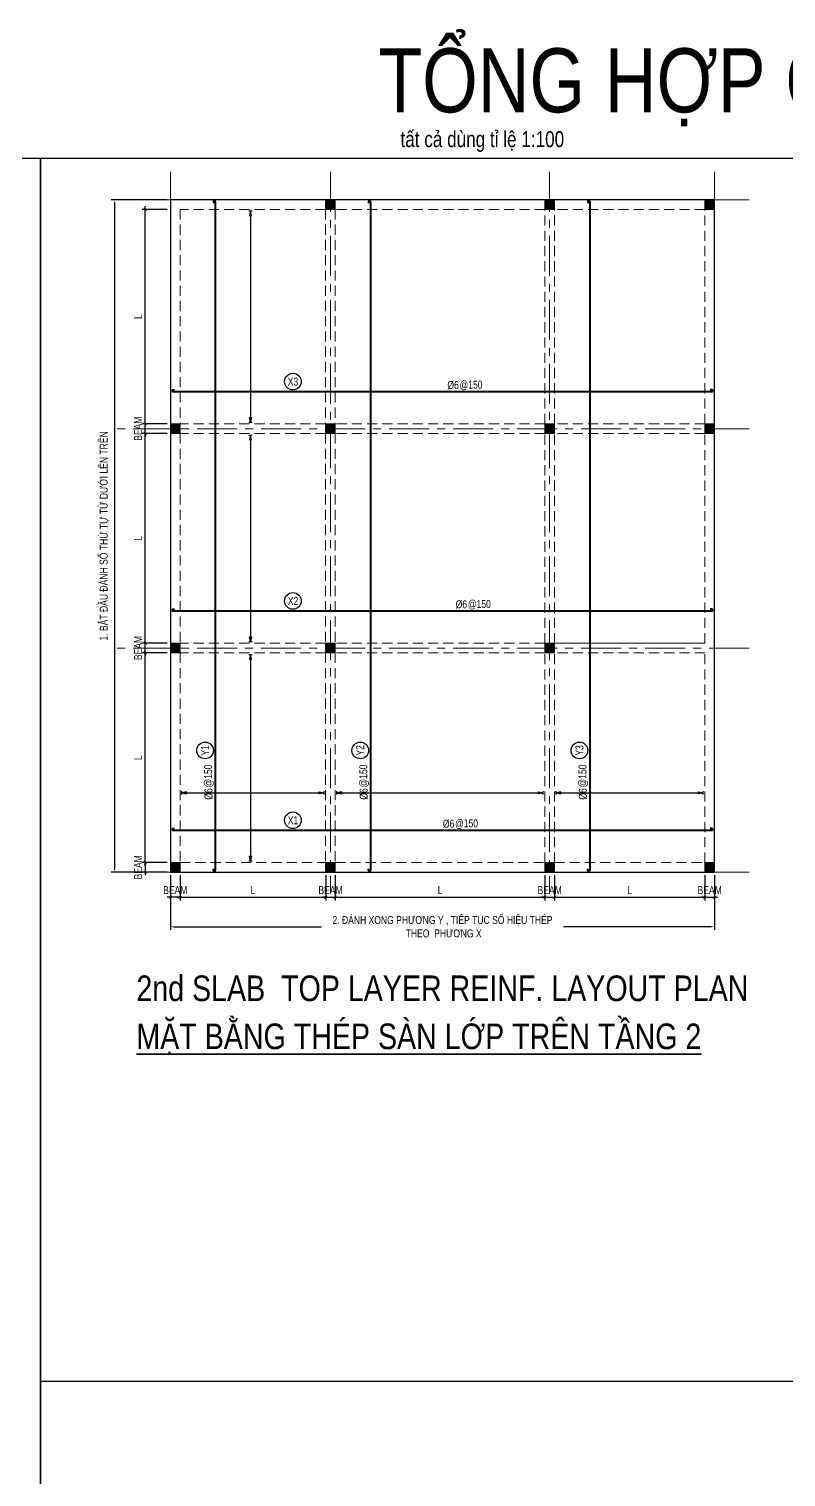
# Model space of a CAD drawing. Header units: millimetres. Extents: x 925681 to 1410834, y 71669 to 296428.
# Drawn here: x 1226654 to 1250316, y 116897 to 162124 of the extents above; entities that cross this region are included whole.
import ezdxf
from ezdxf.enums import TextEntityAlignment as Align

# ---------------------------------------------------------------- set-up
doc = ezdxf.new("R2010")
doc.units = ezdxf.units.MM
doc.header["$LTSCALE"] = 100
doc.linetypes.add('CENTER', pattern=[2, 1.25, -0.25, 0.25, -0.25])
doc.linetypes.add('HIDDEN', pattern=[9.525, 6.35, -3.175])
for name, color, linetype, lineweight in [('Ap0101_grid', 145, 'CENTER', 18), ('Ap0102_dim', 145, 'Continuous', 25), ('Ap0202_T', 141, 'Continuous', 25), ('Ap0203_T', 243, 'Continuous', 35), ('Ap0204_T_ENGLISH', 51, 'Continuous', 35), ('Ap0205_T', 253, 'Continuous', 50), ('Ap0301_PPS', 42, 'Continuous', 30), ('Ap0306_PHBS', 43, 'HIDDEN', 20), ('Ap0310_PSS', 130, 'Continuous', 18), ('Ap0405_Reinf.slab bot', 201, 'Continuous', 40), ('Ap0406_RT_Slab', 71, 'Continuous', 20)]:
    doc.layers.add(name, color=color, linetype=linetype, lineweight=lineweight)
doc.styles.add('Ap_vn_vni.shx', font='vn_vni.shx', dxfattribs={"width": 0.8})
doc.styles.add('Ap_Vni-helve', font='', dxfattribs={"width": 0.8, "height": 1})
doc.styles.get('Ap_Vni-helve').set_extended_font_data('VNI-Helve')
doc.dimstyles.new('Ap_Model', dxfattribs={"dimscale": 100, "dimtxt": 2.5, "dimasz": 1, "dimexe": 1, "dimexo": 1, "dimgap": 1, "dimtad": 1, "dimdec": 0, "dimzin": 3, "dimdsep": 46, "dimtxsty": 'Ap_vn_vni.shx', "dimblk": 'ARCHTICK', "dimcen": 1, "dimdle": 1, "dimclrd": 256, "dimclre": 256, "dimclrt": 7, "dimazin": 2, "dimtfac": 100, "dimtdec": 0, "dimtix": 1, "dimtmove": 2, "dimatfit": 2, "dimldrblk": 'OPEN30', "dimfxl": 1, "dimtolj": 1, "dimtzin": 0, "dimlwd": -1, "dimlwe": -1, "dimarcsym": 0})

# ---------------------------------------------------------------- blocks, each defined once
blk = doc.blocks.new('*D886')
at = {"layer": 'Ap0102_dim', "transparency": 16777216}
for p, q in [((1230978, 156790), (1229227, 156790)), ((1229327, 156690), (1229327, 135890)), ((1230978, 135790), (1229227, 135790))]:
    blk.add_line(p, q, dxfattribs=at)
for points in [[(1229310, 156690), (1229343, 156690), (1229327, 156790)], [(1229310, 135890), (1229343, 135890), (1229327, 135790)]]:
    blk.add_solid(points, dxfattribs=at)
at = {"layer": 'Defpoints', "color": 0, "transparency": 16777216}
for p in [(1231078, 156790), (1229327, 135790), (1231078, 135790)]:
    blk.add_point(p, dxfattribs=at)
at = {"layer": 'Ap0102_dim', "color": 7, "transparency": 16777216, "insert": (1229018, 146290), "char_height": 250, "attachment_point": 5, "rotation": 90, "style": 'Ap_vn_vni.shx'}
blk.add_mtext('\\A1;1. BAÉT ÑAÀU ÑAÙNH SOÁ THÖÙ TÖÏ TÖØ DÖÔÙI LEÂN TREÂN', dxfattribs=at)
blk = doc.blocks.new('_Open30')
for p, q in [((-1, 0.27), (0, 0)), ((0, 0), (-1, -0.27)), ((0, 0), (-1, 0))]:
    blk.add_line(p, q)
blk = doc.blocks.new('*D887')
at = {"layer": 'Ap0102_dim', "transparency": 16777216}
for p, q in [((1231078, 135266), (1231078, 133984)), ((1248078, 135266), (1248078, 133984)), ((1231178, 134084), (1235797, 134084)), ((1247978, 134084), (1243359, 134084))]:
    blk.add_line(p, q, dxfattribs=at)
for points in [[(1231178, 134101), (1231178, 134068), (1231078, 134084)], [(1247978, 134101), (1247978, 134068), (1248078, 134084)]]:
    blk.add_solid(points, dxfattribs=at)
at = {"layer": 'Defpoints', "color": 0, "transparency": 16777216}
for p in [(1231078, 135366), (1248078, 135366), (1248078, 134084)]:
    blk.add_point(p, dxfattribs=at)
at = {"layer": 'Ap0102_dim', "color": 7, "transparency": 16777216, "insert": (1239578, 134084), "char_height": 250, "attachment_point": 5, "style": 'Ap_vn_vni.shx'}
blk.add_mtext('\\A1;2. ÑAÙNH XONG PHÖÔNG Y , TIEÁP TUC SOÁ HIEÄU THEÙP\\P THEO  PHÖÔNG X  ', dxfattribs=at)
blk = doc.blocks.new('_ArchTick')
at = {"color": 0, "linetype": 'ByBlock', "const_width": 0.15}
blk.add_lwpolyline([(-0.5, -0.5), (0.5, 0.5)], dxfattribs=at)
blk = doc.blocks.new('*D888')
at = {"layer": 'Ap0102_dim', "transparency": 16777216}
for p, q in [((1230978, 142640), (1230191, 142640)), ((1230291, 135990), (1230291, 142740)), ((1230978, 136090), (1230191, 136090))]:
    blk.add_line(p, q, dxfattribs=at)
at = {"layer": 'Defpoints', "color": 0, "transparency": 16777216}
for p in [(1230291, 142640), (1231078, 142640), (1231078, 136090)]:
    blk.add_point(p, dxfattribs=at)
at = {"layer": 'Ap0102_dim', "transparency": 16777216, "xscale": 100, "yscale": 100, "zscale": 100}
for p, rotation in [((1230291, 142640), 90), ((1230291, 136090), 270)]:
    blk.add_blockref('_ArchTick', p, dxfattribs=dict(at, rotation=rotation))
at = {"layer": 'Ap0102_dim', "color": 7, "transparency": 16777216, "insert": (1230066, 139365), "char_height": 250, "attachment_point": 5, "rotation": 90, "style": 'Ap_vn_vni.shx'}
blk.add_mtext('\\A1;L', dxfattribs=at)
blk = doc.blocks.new('*D889')
at = {"layer": 'Ap0102_dim', "transparency": 16777216}
for p, q in [((1230978, 142940), (1230191, 142940)), ((1230291, 142940), (1230291, 143040)), ((1230291, 142640), (1230291, 142940)), ((1230978, 142640), (1230191, 142640)), ((1230291, 142640), (1230291, 142540))]:
    blk.add_line(p, q, dxfattribs=at)
at = {"layer": 'Defpoints', "color": 0, "transparency": 16777216}
for p in [(1230291, 142940), (1231078, 142940), (1231078, 142640)]:
    blk.add_point(p, dxfattribs=at)
at = {"layer": 'Ap0102_dim', "transparency": 16777216, "xscale": 100, "yscale": 100, "zscale": 100}
for p, rotation in [((1230291, 142940), 270), ((1230291, 142640), 90)]:
    blk.add_blockref('_ArchTick', p, dxfattribs=dict(at, rotation=rotation))
at = {"layer": 'Ap0102_dim', "color": 7, "transparency": 16777216, "insert": (1230066, 142790), "char_height": 250, "attachment_point": 5, "rotation": 90, "style": 'Ap_vn_vni.shx'}
blk.add_mtext('\\A1;BEAM', dxfattribs=at)
blk = doc.blocks.new('*D890')
at = {"layer": 'Ap0102_dim', "transparency": 16777216}
for p, q in [((1230978, 149490), (1230191, 149490)), ((1230291, 142840), (1230291, 149590)), ((1230978, 142940), (1230191, 142940))]:
    blk.add_line(p, q, dxfattribs=at)
at = {"layer": 'Defpoints', "color": 0, "transparency": 16777216}
for p in [(1230291, 149490), (1231078, 149490), (1231078, 142940)]:
    blk.add_point(p, dxfattribs=at)
at = {"layer": 'Ap0102_dim', "transparency": 16777216, "xscale": 100, "yscale": 100, "zscale": 100}
for p, rotation in [((1230291, 149490), 90), ((1230291, 142940), 270)]:
    blk.add_blockref('_ArchTick', p, dxfattribs=dict(at, rotation=rotation))
at = {"layer": 'Ap0102_dim', "color": 7, "transparency": 16777216, "insert": (1230066, 146215), "char_height": 250, "attachment_point": 5, "rotation": 90, "style": 'Ap_vn_vni.shx'}
blk.add_mtext('\\A1;L', dxfattribs=at)
blk = doc.blocks.new('*D891')
at = {"layer": 'Ap0102_dim', "transparency": 16777216}
for p, q in [((1230978, 149790), (1230191, 149790)), ((1230291, 149790), (1230291, 149890)), ((1230291, 149490), (1230291, 149790)), ((1230978, 149490), (1230191, 149490)), ((1230291, 149490), (1230291, 149390))]:
    blk.add_line(p, q, dxfattribs=at)
at = {"layer": 'Defpoints', "color": 0, "transparency": 16777216}
for p in [(1230291, 149790), (1231078, 149790), (1231078, 149490)]:
    blk.add_point(p, dxfattribs=at)
at = {"layer": 'Ap0102_dim', "transparency": 16777216, "xscale": 100, "yscale": 100, "zscale": 100}
for p, rotation in [((1230291, 149790), 270), ((1230291, 149490), 90)]:
    blk.add_blockref('_ArchTick', p, dxfattribs=dict(at, rotation=rotation))
at = {"layer": 'Ap0102_dim', "color": 7, "transparency": 16777216, "insert": (1230066, 149640), "char_height": 250, "attachment_point": 5, "rotation": 90, "style": 'Ap_vn_vni.shx'}
blk.add_mtext('\\A1;BEAM', dxfattribs=at)
blk = doc.blocks.new('*D892')
at = {"layer": 'Ap0102_dim', "transparency": 16777216}
for p, q in [((1230978, 156490), (1230191, 156490)), ((1230291, 149690), (1230291, 156590)), ((1230978, 149790), (1230191, 149790))]:
    blk.add_line(p, q, dxfattribs=at)
at = {"layer": 'Defpoints', "color": 0, "transparency": 16777216}
for p in [(1230291, 156490), (1231078, 156490), (1231078, 149790)]:
    blk.add_point(p, dxfattribs=at)
at = {"layer": 'Ap0102_dim', "transparency": 16777216, "xscale": 100, "yscale": 100, "zscale": 100}
for p, rotation in [((1230291, 156490), 90), ((1230291, 149790), 270)]:
    blk.add_blockref('_ArchTick', p, dxfattribs=dict(at, rotation=rotation))
at = {"layer": 'Ap0102_dim', "color": 7, "transparency": 16777216, "insert": (1230066, 153140), "char_height": 250, "attachment_point": 5, "rotation": 90, "style": 'Ap_vn_vni.shx'}
blk.add_mtext('\\A1;L', dxfattribs=at)
blk = doc.blocks.new('*D893')
at = {"layer": 'Ap0102_dim', "transparency": 16777216}
for p, q in [((1230291, 136090), (1230291, 136190)), ((1230978, 136090), (1230191, 136090)), ((1230978, 135790), (1230191, 135790)), ((1230291, 136090), (1230291, 135790)), ((1230291, 135790), (1230291, 135690))]:
    blk.add_line(p, q, dxfattribs=at)
at = {"layer": 'Defpoints', "color": 0, "transparency": 16777216}
for p in [(1230291, 135790), (1231078, 136090), (1231078, 135790)]:
    blk.add_point(p, dxfattribs=at)
at = {"layer": 'Ap0102_dim', "transparency": 16777216, "xscale": 100, "yscale": 100, "zscale": 100}
for p, rotation in [((1230291, 136090), 270), ((1230291, 135790), 90)]:
    blk.add_blockref('_ArchTick', p, dxfattribs=dict(at, rotation=rotation))
at = {"layer": 'Ap0102_dim', "color": 7, "transparency": 16777216, "insert": (1230066, 135940), "char_height": 250, "attachment_point": 5, "rotation": 90, "style": 'Ap_vn_vni.shx'}
blk.add_mtext('\\A1;BEAM', dxfattribs=at)
blk = doc.blocks.new('*D894')
at = {"layer": 'Ap0102_dim', "transparency": 16777216}
for p, q in [((1231378, 135690), (1231378, 134903)), ((1235928, 135690), (1235928, 134903)), ((1231278, 135003), (1236028, 135003))]:
    blk.add_line(p, q, dxfattribs=at)
at = {"layer": 'Defpoints', "color": 0, "transparency": 16777216}
for p in [(1231378, 135790), (1235928, 135790), (1235928, 135003)]:
    blk.add_point(p, dxfattribs=at)
at = {"layer": 'Ap0102_dim', "transparency": 16777216, "xscale": 100, "yscale": 100, "zscale": 100, "rotation": 180}
blk.add_blockref('_ArchTick', (1231378, 135003), dxfattribs=at)
at = {"layer": 'Ap0102_dim', "transparency": 16777216, "xscale": 100, "yscale": 100, "zscale": 100}
blk.add_blockref('_ArchTick', (1235928, 135003), dxfattribs=at)
at = {"layer": 'Ap0102_dim', "color": 7, "transparency": 16777216, "insert": (1233653, 135228), "char_height": 250, "attachment_point": 5, "style": 'Ap_vn_vni.shx'}
blk.add_mtext('\\A1;L', dxfattribs=at)
blk = doc.blocks.new('*D895')
at = {"layer": 'Ap0102_dim', "transparency": 16777216}
for p, q in [((1235928, 135690), (1235928, 134903)), ((1236228, 135690), (1236228, 134903)), ((1235928, 135003), (1235828, 135003)), ((1235928, 135003), (1236228, 135003)), ((1236228, 135003), (1236328, 135003))]:
    blk.add_line(p, q, dxfattribs=at)
at = {"layer": 'Defpoints', "color": 0, "transparency": 16777216}
for p in [(1235928, 135790), (1236228, 135790), (1236228, 135003)]:
    blk.add_point(p, dxfattribs=at)
at = {"layer": 'Ap0102_dim', "transparency": 16777216, "xscale": 100, "yscale": 100, "zscale": 100}
blk.add_blockref('_ArchTick', (1235928, 135003), dxfattribs=at)
at = {"layer": 'Ap0102_dim', "transparency": 16777216, "xscale": 100, "yscale": 100, "zscale": 100, "rotation": 180}
blk.add_blockref('_ArchTick', (1236228, 135003), dxfattribs=at)
at = {"layer": 'Ap0102_dim', "color": 7, "transparency": 16777216, "insert": (1236078, 135228), "char_height": 250, "attachment_point": 5, "style": 'Ap_vn_vni.shx'}
blk.add_mtext('\\A1;BEAM', dxfattribs=at)
blk = doc.blocks.new('*D896')
at = {"layer": 'Ap0102_dim', "transparency": 16777216}
for p, q in [((1236228, 135690), (1236228, 134903)), ((1242778, 135690), (1242778, 134903)), ((1236128, 135003), (1242878, 135003))]:
    blk.add_line(p, q, dxfattribs=at)
at = {"layer": 'Defpoints', "color": 0, "transparency": 16777216}
for p in [(1236228, 135790), (1242778, 135790), (1242778, 135003)]:
    blk.add_point(p, dxfattribs=at)
at = {"layer": 'Ap0102_dim', "transparency": 16777216, "xscale": 100, "yscale": 100, "zscale": 100, "rotation": 180}
blk.add_blockref('_ArchTick', (1236228, 135003), dxfattribs=at)
at = {"layer": 'Ap0102_dim', "transparency": 16777216, "xscale": 100, "yscale": 100, "zscale": 100}
blk.add_blockref('_ArchTick', (1242778, 135003), dxfattribs=at)
at = {"layer": 'Ap0102_dim', "color": 7, "transparency": 16777216, "insert": (1239503, 135228), "char_height": 250, "attachment_point": 5, "style": 'Ap_vn_vni.shx'}
blk.add_mtext('\\A1;L', dxfattribs=at)
blk = doc.blocks.new('*D897')
at = {"layer": 'Ap0102_dim', "transparency": 16777216}
for p, q in [((1242778, 135690), (1242778, 134903)), ((1243078, 135690), (1243078, 134903)), ((1242778, 135003), (1242678, 135003)), ((1242778, 135003), (1243078, 135003)), ((1243078, 135003), (1243178, 135003))]:
    blk.add_line(p, q, dxfattribs=at)
at = {"layer": 'Defpoints', "color": 0, "transparency": 16777216}
for p in [(1242778, 135790), (1243078, 135790), (1243078, 135003)]:
    blk.add_point(p, dxfattribs=at)
at = {"layer": 'Ap0102_dim', "transparency": 16777216, "xscale": 100, "yscale": 100, "zscale": 100}
blk.add_blockref('_ArchTick', (1242778, 135003), dxfattribs=at)
at = {"layer": 'Ap0102_dim', "transparency": 16777216, "xscale": 100, "yscale": 100, "zscale": 100, "rotation": 180}
blk.add_blockref('_ArchTick', (1243078, 135003), dxfattribs=at)
at = {"layer": 'Ap0102_dim', "color": 7, "transparency": 16777216, "insert": (1242928, 135228), "char_height": 250, "attachment_point": 5, "style": 'Ap_vn_vni.shx'}
blk.add_mtext('\\A1;BEAM', dxfattribs=at)
blk = doc.blocks.new('*D898')
at = {"layer": 'Ap0102_dim', "transparency": 16777216}
for p, q in [((1243078, 135690), (1243078, 134903)), ((1247778, 135690), (1247778, 134903)), ((1242978, 135003), (1247878, 135003))]:
    blk.add_line(p, q, dxfattribs=at)
at = {"layer": 'Defpoints', "color": 0, "transparency": 16777216}
for p in [(1243078, 135790), (1247778, 135790), (1247778, 135003)]:
    blk.add_point(p, dxfattribs=at)
at = {"layer": 'Ap0102_dim', "transparency": 16777216, "xscale": 100, "yscale": 100, "zscale": 100, "rotation": 180}
blk.add_blockref('_ArchTick', (1243078, 135003), dxfattribs=at)
at = {"layer": 'Ap0102_dim', "transparency": 16777216, "xscale": 100, "yscale": 100, "zscale": 100}
blk.add_blockref('_ArchTick', (1247778, 135003), dxfattribs=at)
at = {"layer": 'Ap0102_dim', "color": 7, "transparency": 16777216, "insert": (1245428, 135228), "char_height": 250, "attachment_point": 5, "style": 'Ap_vn_vni.shx'}
blk.add_mtext('\\A1;L', dxfattribs=at)
blk = doc.blocks.new('*D899')
at = {"layer": 'Ap0102_dim', "transparency": 16777216}
for p, q in [((1247778, 135690), (1247778, 134903)), ((1248078, 135690), (1248078, 134903)), ((1247778, 135003), (1247678, 135003)), ((1247778, 135003), (1248078, 135003)), ((1248078, 135003), (1248178, 135003))]:
    blk.add_line(p, q, dxfattribs=at)
at = {"layer": 'Defpoints', "color": 0, "transparency": 16777216}
for p in [(1247778, 135790), (1248078, 135790), (1248078, 135003)]:
    blk.add_point(p, dxfattribs=at)
at = {"layer": 'Ap0102_dim', "transparency": 16777216, "xscale": 100, "yscale": 100, "zscale": 100}
blk.add_blockref('_ArchTick', (1247778, 135003), dxfattribs=at)
at = {"layer": 'Ap0102_dim', "transparency": 16777216, "xscale": 100, "yscale": 100, "zscale": 100, "rotation": 180}
blk.add_blockref('_ArchTick', (1248078, 135003), dxfattribs=at)
at = {"layer": 'Ap0102_dim', "color": 7, "transparency": 16777216, "insert": (1247928, 135228), "char_height": 250, "attachment_point": 5, "style": 'Ap_vn_vni.shx'}
blk.add_mtext('\\A1;BEAM', dxfattribs=at)
blk = doc.blocks.new('*D900')
at = {"layer": 'Ap0102_dim', "transparency": 16777216}
for p, q in [((1231078, 135690), (1231078, 134903)), ((1231378, 135690), (1231378, 134903)), ((1231078, 135003), (1230978, 135003)), ((1231378, 135003), (1231078, 135003)), ((1231378, 135003), (1231478, 135003))]:
    blk.add_line(p, q, dxfattribs=at)
at = {"layer": 'Defpoints', "color": 0, "transparency": 16777216}
for p in [(1231078, 135790), (1231378, 135790), (1231078, 135003)]:
    blk.add_point(p, dxfattribs=at)
at = {"layer": 'Ap0102_dim', "transparency": 16777216, "xscale": 100, "yscale": 100, "zscale": 100}
blk.add_blockref('_ArchTick', (1231078, 135003), dxfattribs=at)
at = {"layer": 'Ap0102_dim', "transparency": 16777216, "xscale": 100, "yscale": 100, "zscale": 100, "rotation": 180}
blk.add_blockref('_ArchTick', (1231378, 135003), dxfattribs=at)
at = {"layer": 'Ap0102_dim', "color": 7, "transparency": 16777216, "insert": (1231228, 135228), "char_height": 250, "attachment_point": 5, "style": 'Ap_vn_vni.shx'}
blk.add_mtext('\\A1;BEAM', dxfattribs=at)
blk = doc.blocks.new('*U441')
at = {"layer": 'Defpoints'}
for points in [[(30, 5350), (-30, 5350), (0, 5500)], [(30, -800), (-30, -800), (0, -950)]]:
    blk.add_hatch(color=256, dxfattribs=at).paths.add_polyline_path(points)
for p, q in [((-2450, 25), (-2450, 35)), ((-2425, 60), (-2370, 60)), ((14425, 0), (-2425, 0)), ((14425, 60), (14370, 60)), ((14450, 25), (14450, 35))]:
    blk.add_line(p, q)
for centre, start, end in [((-2425, 35), 90, 180), ((-2425, 25), 180, 270), ((14425, 35), 0, 90), ((14425, 25), 270, 0)]:
    blk.add_arc(centre, 25, start, end)
at = {"layer": 'Ap0202_T'}
blk.add_circle((1325, 320), 260, dxfattribs=at)
at = {"layer": 'Defpoints'}
for p, q in [((-50, 5500), (50, 5500)), ((0, 5500), (0, -950)), ((-50, -950), (50, -950))]:
    blk.add_line(p, q, dxfattribs=at)
for points in [[(-30, 5350), (30, 5350), (0, 5500), (-30, 5350)], [(-30, -800), (30, -800), (0, -950), (-30, -800)]]:
    blk.add_lwpolyline(points, dxfattribs=at)
at = {"layer": 'Defpoints', "const_width": 15}
blk.add_lwpolyline([(-7, 0, 1), (8, 0, 1)], format="xyb", close=True, dxfattribs=at)
at = {"layer": 'Ap0202_T', "style": 'Ap_vn_vni.shx', "width": 0.8, "flags": 8}
blk.add_attdef('1', text='', height=250, dxfattribs=at).set_placement((1328, 320), align=Align.MIDDLE_CENTER)
at = {"layer": 'Ap0406_RT_Slab', "style": 'Ap_vn_vni.shx', "width": 0.8, "flags": 8}
blk.add_attdef('Þ6', text='', height=250, dxfattribs=at).set_placement((6192, 214), align=Align.MIDDLE_CENTER)
blk.add_attdef('@150', text='', height=250, dxfattribs=at).set_placement((6394, 225), align=Align.MIDDLE_LEFT)
blk = doc.blocks.new('*U446')
at = {"layer": 'Defpoints'}
for points in [[(30, 5350), (-30, 5350), (0, 5500)], [(30, -800), (-30, -800), (0, -950)]]:
    blk.add_hatch(color=256, dxfattribs=at).paths.add_polyline_path(points)
for p, q in [((-2450, 25), (-2450, 35)), ((-2425, 60), (-2370, 60)), ((14425, 0), (-2425, 0)), ((14425, 60), (14370, 60)), ((14450, 25), (14450, 35))]:
    blk.add_line(p, q)
for centre, start, end in [((-2425, 35), 90, 180), ((-2425, 25), 180, 270), ((14425, 35), 0, 90), ((14425, 25), 270, 0)]:
    blk.add_arc(centre, 25, start, end)
at = {"layer": 'Ap0202_T'}
blk.add_circle((1325, 320), 260, dxfattribs=at)
at = {"layer": 'Defpoints'}
for p, q in [((-50, 5500), (50, 5500)), ((0, 5500), (0, -950)), ((-50, -950), (50, -950))]:
    blk.add_line(p, q, dxfattribs=at)
for points in [[(-30, 5350), (30, 5350), (0, 5500), (-30, 5350)], [(-30, -800), (30, -800), (0, -950), (-30, -800)]]:
    blk.add_lwpolyline(points, dxfattribs=at)
at = {"layer": 'Defpoints', "const_width": 15}
blk.add_lwpolyline([(-7, 0, 1), (8, 0, 1)], format="xyb", close=True, dxfattribs=at)
at = {"layer": 'Ap0202_T', "style": 'Ap_vn_vni.shx', "width": 0.8, "flags": 8}
blk.add_attdef('1', text='', height=250, dxfattribs=at).set_placement((1328, 320), align=Align.MIDDLE_CENTER)
at = {"layer": 'Ap0406_RT_Slab', "style": 'Ap_vn_vni.shx', "width": 0.8, "flags": 8}
blk.add_attdef('Þ6', text='', height=250, dxfattribs=at).set_placement((6591, 214), align=Align.MIDDLE_CENTER)
blk.add_attdef('@150', text='', height=250, dxfattribs=at).set_placement((6793, 225), align=Align.MIDDLE_LEFT)
blk = doc.blocks.new('*U445')
at = {"layer": 'Defpoints'}
for points in [[(30, 5500), (-30, 5500), (0, 5650)], [(30, -800), (-30, -800), (0, -950)]]:
    blk.add_hatch(color=256, dxfattribs=at).paths.add_polyline_path(points)
for p, q in [((-2450, 25), (-2450, 35)), ((-2425, 60), (-2370, 60)), ((14425, 0), (-2425, 0)), ((14425, 60), (14370, 60)), ((14450, 25), (14450, 35))]:
    blk.add_line(p, q)
for centre, start, end in [((-2425, 35), 90, 180), ((-2425, 25), 180, 270), ((14425, 35), 0, 90), ((14425, 25), 270, 0)]:
    blk.add_arc(centre, 25, start, end)
at = {"layer": 'Ap0202_T'}
blk.add_circle((1325, 320), 260, dxfattribs=at)
at = {"layer": 'Defpoints'}
for p, q in [((-50, 5650), (50, 5650)), ((0, 5650), (0, -950)), ((-50, -950), (50, -950))]:
    blk.add_line(p, q, dxfattribs=at)
for points in [[(-30, 5500), (30, 5500), (0, 5650), (-30, 5500)], [(-30, -800), (30, -800), (0, -950), (-30, -800)]]:
    blk.add_lwpolyline(points, dxfattribs=at)
at = {"layer": 'Defpoints', "const_width": 15}
blk.add_lwpolyline([(-7, 0, 1), (8, 0, 1)], format="xyb", close=True, dxfattribs=at)
at = {"layer": 'Ap0202_T', "style": 'Ap_vn_vni.shx', "width": 0.8, "flags": 8}
blk.add_attdef('1', text='', height=250, dxfattribs=at).set_placement((1328, 320), align=Align.MIDDLE_CENTER)
at = {"layer": 'Ap0406_RT_Slab', "style": 'Ap_vn_vni.shx', "width": 0.8, "flags": 8}
blk.add_attdef('Þ6', text='', height=250, dxfattribs=at).set_placement((6332, 214), align=Align.MIDDLE_CENTER)
blk.add_attdef('@150', text='', height=250, dxfattribs=at).set_placement((6534, 225), align=Align.MIDDLE_LEFT)
blk = doc.blocks.new('*U442')
at = {"layer": 'Defpoints'}
for points in [[(30, 900), (-30, 900), (0, 1050)], [(30, -3250), (-30, -3250), (0, -3400)]]:
    blk.add_hatch(color=256, dxfattribs=at).paths.add_polyline_path(points)
for p, q in [((-2450, 25), (-2450, 35)), ((-2425, 60), (-2370, 60)), ((18475, 0), (-2425, 0)), ((18475, 60), (18420, 60)), ((18500, 25), (18500, 35))]:
    blk.add_line(p, q)
for centre, start, end in [((-2425, 35), 90, 180), ((-2425, 25), 180, 270), ((18475, 35), 0, 90), ((18475, 25), 270, 0)]:
    blk.add_arc(centre, 25, start, end)
at = {"layer": 'Ap0202_T'}
blk.add_circle((1325, 320), 260, dxfattribs=at)
at = {"layer": 'Defpoints'}
for p, q in [((-50, 1050), (50, 1050)), ((0, 1050), (0, -3400)), ((-50, -3400), (50, -3400))]:
    blk.add_line(p, q, dxfattribs=at)
for points in [[(-30, 900), (30, 900), (0, 1050), (-30, 900)], [(-30, -3250), (30, -3250), (0, -3400), (-30, -3250)]]:
    blk.add_lwpolyline(points, dxfattribs=at)
at = {"layer": 'Defpoints', "const_width": 15}
blk.add_lwpolyline([(-7, 0, 1), (8, 0, 1)], format="xyb", close=True, dxfattribs=at)
at = {"layer": 'Ap0202_T', "style": 'Ap_vn_vni.shx', "width": 0.8, "flags": 8}
blk.add_attdef('1', text='', height=250, dxfattribs=at).set_placement((1328, 320), align=Align.MIDDLE_CENTER)
at = {"layer": 'Ap0406_RT_Slab', "style": 'Ap_vn_vni.shx', "width": 0.8, "flags": 8}
blk.add_attdef('Þ6', text='', height=250, dxfattribs=at).set_placement((-34, 214), align=Align.MIDDLE_CENTER)
blk.add_attdef('@150', text='', height=250, dxfattribs=at).set_placement((168, 225), align=Align.MIDDLE_LEFT)
blk = doc.blocks.new('*U443')
at = {"layer": 'Defpoints'}
for points in [[(30, 900), (-30, 900), (0, 1050)], [(30, -5250), (-30, -5250), (0, -5400)]]:
    blk.add_hatch(color=256, dxfattribs=at).paths.add_polyline_path(points)
for p, q in [((-2450, 25), (-2450, 35)), ((-2425, 60), (-2370, 60)), ((18475, 0), (-2425, 0)), ((18475, 60), (18420, 60)), ((18500, 25), (18500, 35))]:
    blk.add_line(p, q)
for centre, start, end in [((-2425, 35), 90, 180), ((-2425, 25), 180, 270), ((18475, 35), 0, 90), ((18475, 25), 270, 0)]:
    blk.add_arc(centre, 25, start, end)
at = {"layer": 'Ap0202_T'}
blk.add_circle((1325, 320), 260, dxfattribs=at)
at = {"layer": 'Defpoints'}
for p, q in [((-50, 1050), (50, 1050)), ((0, 1050), (0, -5400)), ((-50, -5400), (50, -5400))]:
    blk.add_line(p, q, dxfattribs=at)
for points in [[(-30, 900), (30, 900), (0, 1050), (-30, 900)], [(-30, -5250), (30, -5250), (0, -5400), (-30, -5250)]]:
    blk.add_lwpolyline(points, dxfattribs=at)
at = {"layer": 'Defpoints', "const_width": 15}
blk.add_lwpolyline([(-7, 0, 1), (8, 0, 1)], format="xyb", close=True, dxfattribs=at)
at = {"layer": 'Ap0202_T', "style": 'Ap_vn_vni.shx', "width": 0.8, "flags": 8}
blk.add_attdef('1', text='', height=250, dxfattribs=at).set_placement((1328, 320), align=Align.MIDDLE_CENTER)
at = {"layer": 'Ap0406_RT_Slab', "style": 'Ap_vn_vni.shx', "width": 0.8, "flags": 8}
blk.add_attdef('Þ6', text='', height=250, dxfattribs=at).set_placement((-34, 214), align=Align.MIDDLE_CENTER)
blk.add_attdef('@150', text='', height=250, dxfattribs=at).set_placement((168, 225), align=Align.MIDDLE_LEFT)
blk = doc.blocks.new('*U444')
at = {"layer": 'Defpoints'}
for points in [[(30, 900), (-30, 900), (0, 1050)], [(30, -3400), (-30, -3400), (0, -3550)]]:
    blk.add_hatch(color=256, dxfattribs=at).paths.add_polyline_path(points)
for p, q in [((-2450, 25), (-2450, 35)), ((-2425, 60), (-2370, 60)), ((18475, 0), (-2425, 0)), ((18475, 60), (18420, 60)), ((18500, 25), (18500, 35))]:
    blk.add_line(p, q)
for centre, start, end in [((-2425, 35), 90, 180), ((-2425, 25), 180, 270), ((18475, 35), 0, 90), ((18475, 25), 270, 0)]:
    blk.add_arc(centre, 25, start, end)
at = {"layer": 'Ap0202_T'}
blk.add_circle((1325, 320), 260, dxfattribs=at)
at = {"layer": 'Defpoints'}
for p, q in [((-50, 1050), (50, 1050)), ((0, 1050), (0, -3550)), ((-50, -3550), (50, -3550))]:
    blk.add_line(p, q, dxfattribs=at)
for points in [[(-30, 900), (30, 900), (0, 1050), (-30, 900)], [(-30, -3400), (30, -3400), (0, -3550), (-30, -3400)]]:
    blk.add_lwpolyline(points, dxfattribs=at)
at = {"layer": 'Defpoints', "const_width": 15}
blk.add_lwpolyline([(-7, 0, 1), (8, 0, 1)], format="xyb", close=True, dxfattribs=at)
at = {"layer": 'Ap0202_T', "style": 'Ap_vn_vni.shx', "width": 0.8, "flags": 8}
blk.add_attdef('1', text='', height=250, dxfattribs=at).set_placement((1328, 320), align=Align.MIDDLE_CENTER)
at = {"layer": 'Ap0406_RT_Slab', "style": 'Ap_vn_vni.shx', "width": 0.8, "flags": 8}
blk.add_attdef('Þ6', text='', height=250, dxfattribs=at).set_placement((-34, 214), align=Align.MIDDLE_CENTER)
blk.add_attdef('@150', text='', height=250, dxfattribs=at).set_placement((168, 225), align=Align.MIDDLE_LEFT)
blk = doc.blocks.new('DWINGNAME')
at = {"layer": 'Ap0203_T', "style": 'Ap_Vni-helve', "width": 0.8}
blk.add_attdef('VN_NAME', (0, -1500), '', height=800, dxfattribs=at)
at = {"layer": 'Ap0205_T', "style": 'Ap_Vni-helve', "width": 0.8}
blk.add_attdef('ENG_NAME', (0, 0), '', height=800, dxfattribs=at)

msp = doc.modelspace()

# ---------------------------------------------------------------- linework, layer by layer
at = {"layer": 'Ap0101_grid', "ltscale": 10}
for p, q in [((1231077.6, 157661), (1231077.6, 135142)), ((1236077.6, 157661), (1236077.6, 135142)), ((1242927.6, 157661), (1242927.6, 135142)), ((1248077.6, 157661), (1248077.6, 135142)), ((1249158.8, 156789.6), (1229410.2, 156789.6)), ((1249158.8, 149639.6), (1229410.2, 149639.6)), ((1249158.8, 142789.6), (1229410.2, 142789.6)), ((1249158.8, 135789.6), (1229410.2, 135789.6))]:
    msp.add_line(p, q, dxfattribs=at)
at = {"layer": 'Ap0301_PPS'}
for p, q in [((1231077.6, 156789.6), (1231077.6, 135789.6)), ((1248077.6, 156789.6), (1231077.6, 156789.6)), ((1248077.6, 135789.6), (1248077.6, 156789.6)), ((1231077.6, 135789.6), (1248077.6, 135789.6))]:
    msp.add_line(p, q, dxfattribs=at)
at = {"layer": 'Ap0306_PHBS', "ltscale": 0.5}
for p, q in [((1235927.6, 156489.6), (1231377.6, 156489.6)), ((1231377.6, 156489.6), (1231377.6, 149789.6)), ((1235927.6, 156489.6), (1235927.6, 149789.6)), ((1236227.6, 156489.6), (1236227.6, 149789.6)), ((1242777.6, 156489.6), (1236227.6, 156489.6)), ((1242777.6, 149789.6), (1242777.6, 156489.6)), ((1243077.6, 149789.6), (1243077.6, 156489.6)), ((1247777.6, 156489.6), (1243077.6, 156489.6)), ((1247777.6, 149789.6), (1247777.6, 156489.6)), ((1235927.6, 149789.6), (1231377.6, 149789.6)), ((1242777.6, 149789.6), (1236227.6, 149789.6)), ((1242777.6, 149789.6), (1236227.6, 149789.6)), ((1247777.6, 149789.6), (1243077.6, 149789.6)), ((1247777.6, 149789.6), (1243077.6, 149789.6)), ((1235927.6, 149489.6), (1231377.6, 149489.6)), ((1231377.6, 149489.6), (1231377.6, 142939.6)), ((1235927.6, 149489.6), (1235927.6, 142939.6)), ((1242777.6, 149489.6), (1236227.6, 149489.6)), ((1236227.6, 149489.6), (1236227.6, 142939.6)), ((1242777.6, 149489.6), (1236227.6, 149489.6)), ((1242777.6, 142939.6), (1242777.6, 149489.6)), ((1243077.6, 142939.6), (1243077.6, 149489.6)), ((1247777.6, 149489.6), (1243077.6, 149489.6)), ((1247777.6, 149489.6), (1243077.6, 149489.6)), ((1247777.6, 142939.6), (1247777.6, 149489.6)), ((1235927.6, 142939.6), (1231377.6, 142939.6)), ((1242777.6, 142939.6), (1236227.6, 142939.6)), ((1247777.6, 142939.6), (1243077.6, 142939.6)), ((1247627.6, 142939.6), (1243077.6, 142939.6)), ((1231377.6, 142639.6), (1231377.6, 136089.6)), ((1235927.6, 142639.6), (1231377.6, 142639.6)), ((1235927.6, 142639.6), (1235927.6, 136089.6)), ((1236227.6, 142639.6), (1236227.6, 136089.6)), ((1242777.6, 142639.6), (1236227.6, 142639.6)), ((1242777.6, 136089.6), (1242777.6, 142639.6)), ((1243077.6, 136089.6), (1243077.6, 142639.6)), ((1247777.6, 142639.6), (1243077.6, 142639.6)), ((1247777.6, 136089.6), (1247777.6, 142639.6)), ((1231377.6, 136089.6), (1235927.6, 136089.6)), ((1236227.6, 136089.6), (1242777.6, 136089.6)), ((1243077.6, 136089.6), (1247777.6, 136089.6))]:
    msp.add_line(p, q, dxfattribs=at)
at = {"layer": 'Ap0310_PSS'}
for points in [[(1236227.6, 156489.6), (1235927.6, 156489.6), (1235927.6, 156789.6), (1236227.6, 156789.6)], [(1243077.6, 156489.6), (1242777.6, 156489.6), (1242777.6, 156789.6), (1243077.6, 156789.6)], [(1248077.6, 156489.6), (1247777.6, 156489.6), (1247777.6, 156789.6), (1248077.6, 156789.6)], [(1231377.6, 149489.6), (1231077.6, 149489.6), (1231077.6, 149789.6), (1231377.6, 149789.6)], [(1236227.6, 149489.6), (1235927.6, 149489.6), (1235927.6, 149789.6), (1236227.6, 149789.6)], [(1236227.6, 149489.6), (1235927.6, 149489.6), (1235927.6, 149789.6), (1236227.6, 149789.6)], [(1243077.6, 149489.6), (1242777.6, 149489.6), (1242777.6, 149789.6), (1243077.6, 149789.6)], [(1243077.6, 149489.6), (1242777.6, 149489.6), (1242777.6, 149789.6), (1243077.6, 149789.6)], [(1248077.6, 149489.6), (1247777.6, 149489.6), (1247777.6, 149789.6), (1248077.6, 149789.6)], [(1248077.6, 149489.6), (1247777.6, 149489.6), (1247777.6, 149789.6), (1248077.6, 149789.6)], [(1231377.6, 142639.6), (1231077.6, 142639.6), (1231077.6, 142939.6), (1231377.6, 142939.6)], [(1236227.6, 142639.6), (1235927.6, 142639.6), (1235927.6, 142939.6), (1236227.6, 142939.6)], [(1243077.6, 142639.6), (1242777.6, 142639.6), (1242777.6, 142939.6), (1243077.6, 142939.6)], [(1231377.6, 135789.6), (1231077.6, 135789.6), (1231077.6, 136089.6), (1231377.6, 136089.6)], [(1236227.6, 135789.6), (1235927.6, 135789.6), (1235927.6, 136089.6), (1236227.6, 136089.6)], [(1243077.6, 135789.6), (1242777.6, 135789.6), (1242777.6, 136089.6), (1243077.6, 136089.6)], [(1248077.6, 135789.6), (1247777.6, 135789.6), (1247777.6, 136089.6), (1248077.6, 136089.6)]]:
    msp.add_lwpolyline(points, close=True, dxfattribs=at)
for points in [[(1235927.6, 156489.6), (1235927.6, 156789.6), (1236227.6, 156489.6), (1236227.6, 156789.6)], [(1242777.6, 156489.6), (1242777.6, 156789.6), (1243077.6, 156489.6), (1243077.6, 156789.6)], [(1247777.6, 156489.6), (1247777.6, 156789.6), (1248077.6, 156489.6), (1248077.6, 156789.6)], [(1231077.6, 149489.6), (1231077.6, 149789.6), (1231377.6, 149489.6), (1231377.6, 149789.6)], [(1235927.6, 149489.6), (1235927.6, 149789.6), (1236227.6, 149489.6), (1236227.6, 149789.6)], [(1235927.6, 149489.6), (1235927.6, 149789.6), (1236227.6, 149489.6), (1236227.6, 149789.6)], [(1242777.6, 149489.6), (1242777.6, 149789.6), (1243077.6, 149489.6), (1243077.6, 149789.6)], [(1242777.6, 149489.6), (1242777.6, 149789.6), (1243077.6, 149489.6), (1243077.6, 149789.6)], [(1247777.6, 149489.6), (1247777.6, 149789.6), (1248077.6, 149489.6), (1248077.6, 149789.6)], [(1247777.6, 149489.6), (1247777.6, 149789.6), (1248077.6, 149489.6), (1248077.6, 149789.6)], [(1231077.6, 142639.6), (1231077.6, 142939.6), (1231377.6, 142639.6), (1231377.6, 142939.6)], [(1235927.6, 142639.6), (1235927.6, 142939.6), (1236227.6, 142639.6), (1236227.6, 142939.6)], [(1242777.6, 142639.6), (1242777.6, 142939.6), (1243077.6, 142639.6), (1243077.6, 142939.6)], [(1231077.6, 135789.6), (1231077.6, 136089.6), (1231377.6, 135789.6), (1231377.6, 136089.6)], [(1235927.6, 135789.6), (1235927.6, 136089.6), (1236227.6, 135789.6), (1236227.6, 136089.6)], [(1242777.6, 135789.6), (1242777.6, 136089.6), (1243077.6, 135789.6), (1243077.6, 136089.6)], [(1247777.6, 135789.6), (1247777.6, 136089.6), (1248077.6, 135789.6), (1248077.6, 136089.6)]]:
    msp.add_solid(points, dxfattribs=at)
at = {"layer": 'Defpoints', "const_width": 50}
for points in [[(1070138.9, 71694.2), (1227014.9, 71694.2), (1227014.9, 158084.2), (1070138.9, 158084.2)], [(1227014.9, 158084.2), (1331051, 158084.2), (1331051, 119885), (1227014.9, 119885)]]:
    msp.add_lwpolyline(points, close=True, dxfattribs=at)

# ---------------------------------------------------------------- block references
at = {"layer": 'Ap0205_T'}
msp.add_blockref('DWINGNAME', (1230012.2, 131761.3), dxfattribs=at).add_auto_attribs({'ENG_NAME': '2nd SLAB  TOP LAYER REINF. LAYOUT PLAN', 'VN_NAME': '%%uMAËT BAÈNG THEÙP SAØN LÔÙP TREÂN TAÀNG 2'})
at = {"layer": 'Ap0405_Reinf.slab bot', "rotation": 90}
for name, p, values in [('*U442', (1232478.8, 138264.2), {'1': 'Y1', 'Þ6': 'Þ6', '@150': '@150'}), ('*U443', (1237328.8, 138264.2), {'1': 'Y2', 'Þ6': 'Þ6', '@150': '@150'}), ('*U444', (1244178.8, 138264.2), {'1': 'Y3', 'Þ6': 'Þ6', '@150': '@150'})]:
    msp.add_blockref(name, p, dxfattribs=at).add_auto_attribs(values)
at = {"layer": 'Ap0405_Reinf.slab bot'}
for name, p, values in [('*U445', (1233578.4, 150789.6), {'1': 'X3', 'Þ6': 'Þ6', '@150': '@150'}), ('*U446', (1233578.4, 143939.6), {'1': 'X2', 'Þ6': 'Þ6', '@150': '@150'}), ('*U441', (1233578.4, 137089.6), {'1': 'X1', 'Þ6': 'Þ6', '@150': '@150'})]:
    msp.add_blockref(name, p, dxfattribs=at).add_auto_attribs(values)

# ---------------------------------------------------------------- texts
at = {"layer": 'Ap0202_T', "color": 3, "style": 'Ap_Vni-helve', "width": 0.8}
msp.add_text('TOÅNG HÔÏP QUI CHUAÅN VEÕ SAN', height=2000, rotation=360, dxfattribs=at).set_placement((1237578.3, 159519.5))
at = {"layer": 'Ap0204_T_ENGLISH', "style": 'Ap_vn_vni.shx', "width": 0.8}
msp.add_text('taát caû duøng tæ leä 1:100', height=500, rotation=360, dxfattribs=at).set_placement((1238266.4, 158283.6), align=Align.BOTTOM_LEFT)

# ---------------------------------------------------------------- dimensions: what is measured, and where the dimension line sits
at = {"layer": 'Ap0102_dim'}
dim = msp.add_linear_dim(base=(1229326.8, 135789.6), p1=(1231077.6, 156789.6), p2=(1231077.6, 135789.6), angle=90, text='1. BAÉT ÑAÀU ÑAÙNH SOÁ THÖÙ TÖÏ TÖØ DÖÔÙI LEÂN TREÂN', dimstyle='Ap_Model', override={"dimsah": 1}, dxfattribs=at)
dim.commit()
dim.dimension.update_dxf_attribs({"geometry": '*D886', "text_midpoint": (1229018.5, 146289.6)})
for base, p1, p2, text, picture, middle in [((1230290.9, 156489.6), (1231077.6, 149789.6), (1231077.6, 156489.6), 'L', '*D892', (1230065.9, 153139.6)), ((1230290.9, 149789.6), (1231077.6, 149489.6), (1231077.6, 149789.6), 'BEAM', '*D891', (1230065.9, 149639.6)), ((1230290.9, 149489.6), (1231077.6, 142939.6), (1231077.6, 149489.6), 'L', '*D890', (1230065.9, 146214.6)), ((1230290.9, 142939.6), (1231077.6, 142639.6), (1231077.6, 142939.6), 'BEAM', '*D889', (1230065.9, 142789.6)), ((1230290.9, 142639.6), (1231077.6, 136089.6), (1231077.6, 142639.6), 'L', '*D888', (1230065.9, 139364.6)), ((1230290.9, 135789.6), (1231077.6, 136089.6), (1231077.6, 135789.6), 'BEAM', '*D893', (1230065.9, 135939.6))]:
    dim = msp.add_linear_dim(base=base, p1=p1, p2=p2, angle=90, text=text, dimstyle='Ap_Model', dxfattribs=at)
    dim.commit()
    dim.dimension.update_dxf_attribs({"geometry": picture, "text_midpoint": middle})
dim = msp.add_linear_dim(base=(1248077.6, 134084.4), p1=(1231077.6, 135365.6), p2=(1248077.6, 135365.6), text='2. ÑAÙNH XONG PHÖÔNG Y , TIEÁP TUC SOÁ HIEÄU THEÙP\\P THEO  PHÖÔNG X  ', dimstyle='Ap_Model', override={"dimsah": 1}, dxfattribs=at)
dim.commit()
dim.dimension.update_dxf_attribs({"geometry": '*D887', "text_midpoint": (1239577.6, 134084.4), "dimtype": 160})
for base, p1, p2, text, picture, middle in [((1231077.6, 135002.9), (1231377.6, 135789.6), (1231077.6, 135789.6), 'BEAM', '*D900', (1231227.6, 135227.9)), ((1235927.6, 135002.9), (1231377.6, 135789.6), (1235927.6, 135789.6), 'L', '*D894', (1233652.6, 135227.9)), ((1236227.6, 135002.9), (1235927.6, 135789.6), (1236227.6, 135789.6), 'BEAM', '*D895', (1236077.6, 135227.9)), ((1242777.6, 135002.9), (1236227.6, 135789.6), (1242777.6, 135789.6), 'L', '*D896', (1239502.6, 135227.9)), ((1243077.6, 135002.9), (1242777.6, 135789.6), (1243077.6, 135789.6), 'BEAM', '*D897', (1242927.6, 135227.9)), ((1247777.6, 135002.9), (1243077.6, 135789.6), (1247777.6, 135789.6), 'L', '*D898', (1245427.6, 135227.9)), ((1248077.6, 135002.9), (1247777.6, 135789.6), (1248077.6, 135789.6), 'BEAM', '*D899', (1247927.6, 135227.9))]:
    dim = msp.add_linear_dim(base=base, p1=p1, p2=p2, text=text, dimstyle='Ap_Model', dxfattribs=at)
    dim.commit()
    dim.dimension.update_dxf_attribs({"geometry": picture, "text_midpoint": middle})

doc.saveas('drawing.dxf')
